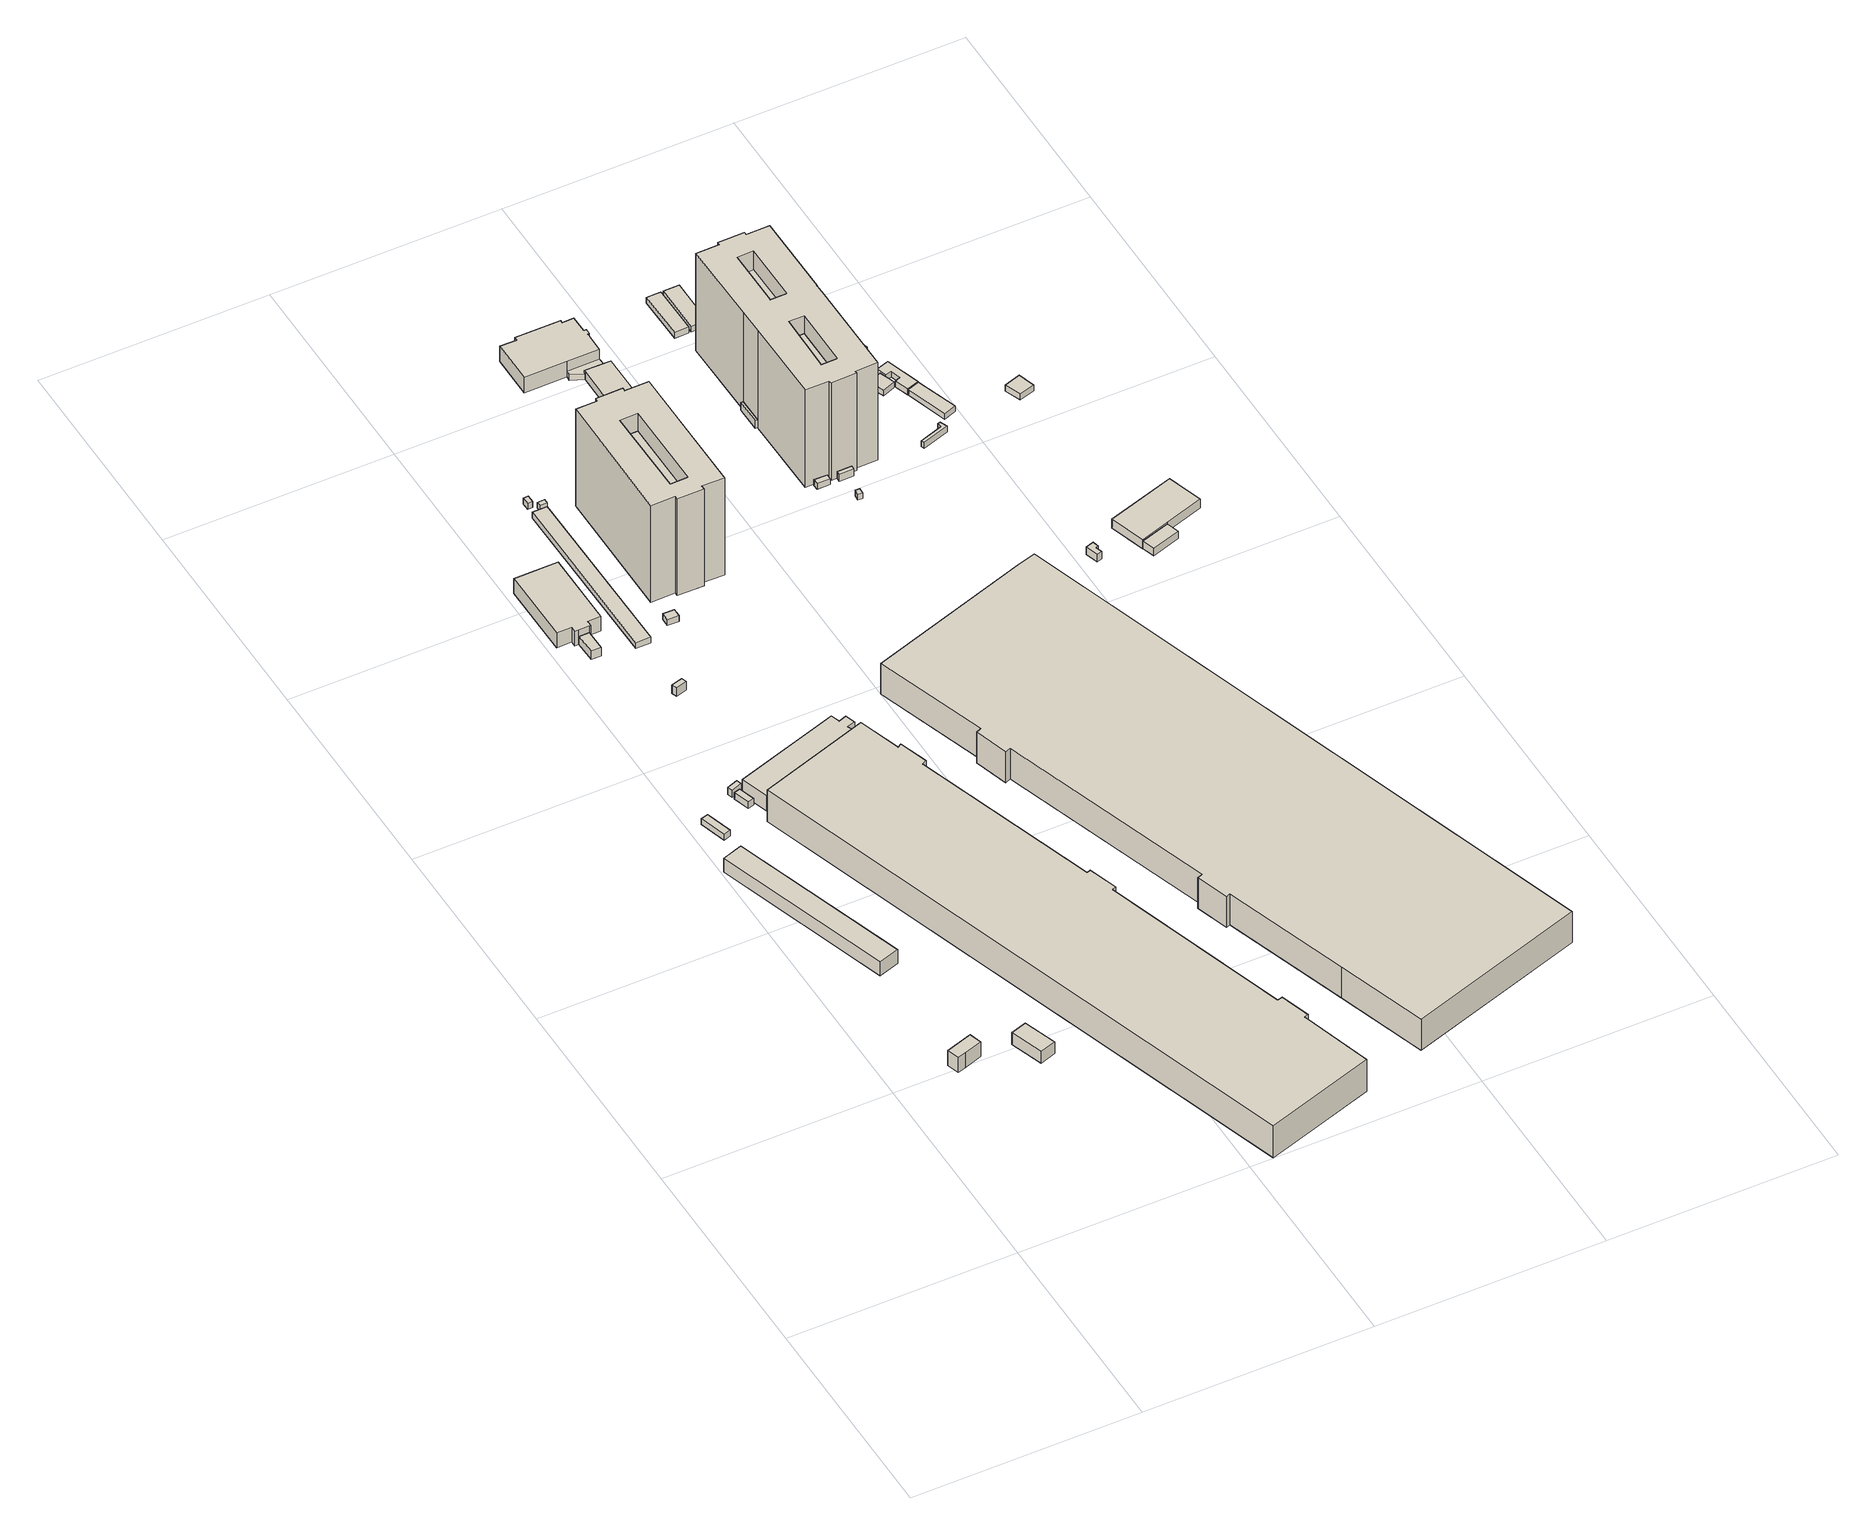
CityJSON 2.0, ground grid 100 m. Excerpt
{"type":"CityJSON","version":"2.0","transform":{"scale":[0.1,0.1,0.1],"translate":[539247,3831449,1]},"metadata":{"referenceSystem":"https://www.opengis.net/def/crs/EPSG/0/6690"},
"CityObjects":{
"building1":{"type":"Building","attributes":{"class":"3003","measuredHeight":7.8,"BuildingDetailAttribute.specifiedBuildingCoverageRate":0.6,"BuildingDetailAttribute.surveyYear":2017,"BuildingTsunamiRiskAttribute.description":"1","BuildingTsunamiRiskAttribute.rank":"2","BuildingTsunamiRiskAttribute.depth":1.45,"BuildingHighTideRiskAttribute.description":"1","BuildingHighTideRiskAttribute.rank":"3","BuildingHighTideRiskAttribute.depth":4.17,"BuildingIDAttribute.prefecture":"27","BuildingIDAttribute.city":"27125"},"geometry":[{"type":"Solid","lod":"1","boundaries":[[[[0,1,2,3,4]],[[3,5,6,4]],[[2,7,5,3]],[[1,8,7,2]],[[0,9,8,1]],[[4,6,9,0]],[[5,7,8,9,6]]]]}]},
"building2":{"type":"Building","attributes":{"計測周辺長":184.1,"1/2500図郭":83,"区名":"住之江区","町丁目名称":"南港中１丁目","街区番号":3,"class":"3003","usage":"431","measuredHeight":7.2,"storeysAboveGround":1,"BuildingDetailAttribute.buildingRoofEdgeArea":783.5,"BuildingDetailAttribute.buildingStructureType":"610","BuildingDetailAttribute.buildingStructureOrgType":"2","BuildingDetailAttribute.detailedUsage":"1720","BuildingDetailAttribute.specifiedBuildingCoverageRate":0.6,"BuildingDetailAttribute.surveyYear":2017,"BuildingTsunamiRiskAttribute.description":"1","BuildingTsunamiRiskAttribute.rank":"2","BuildingTsunamiRiskAttribute.depth":1.08,"BuildingHighTideRiskAttribute.description":"1","BuildingHighTideRiskAttribute.rank":"3","BuildingHighTideRiskAttribute.depth":3.83,"BuildingIDAttribute.prefecture":"27","BuildingIDAttribute.city":"27125"},"geometry":[{"type":"Solid","lod":"1","boundaries":[[[[10,11,12,13]],[[12,14,15,13]],[[11,16,14,12]],[[10,17,16,11]],[[13,15,17,10]],[[14,16,17,15]]]]}]},
"building3":{"type":"Building","attributes":{"計測周辺長":31.39,"1/2500図郭":83,"区名":"住之江区","町丁目名称":"南港中１丁目","街区番号":3,"class":"3001","usage":"431","storeysAboveGround":1,"BuildingDetailAttribute.buildingRoofEdgeArea":41.63,"BuildingDetailAttribute.buildingStructureType":"610","BuildingDetailAttribute.buildingStructureOrgType":"2","BuildingDetailAttribute.detailedUsage":"1720","BuildingDetailAttribute.specifiedBuildingCoverageRate":0.6,"BuildingDetailAttribute.surveyYear":2017,"BuildingTsunamiRiskAttribute.description":"1","BuildingTsunamiRiskAttribute.rank":"2","BuildingTsunamiRiskAttribute.depth":1.05,"BuildingHighTideRiskAttribute.description":"1","BuildingHighTideRiskAttribute.rank":"3","BuildingHighTideRiskAttribute.depth":3.85,"BuildingIDAttribute.prefecture":"27","BuildingIDAttribute.city":"27125"},"geometry":[{"type":"Solid","lod":"1","boundaries":[[[[18,19,20,21]],[[20,22,23,21]],[[19,24,22,20]],[[18,25,24,19]],[[21,23,25,18]],[[22,24,25,23]]]]}]},
"building4":{"type":"Building","attributes":{"計測周辺長":45.27,"1/2500図郭":83,"区名":"住之江区","町丁目名称":"南港中１丁目","街区番号":3,"class":"3001","usage":"431","measuredHeight":6.2,"storeysAboveGround":2,"BuildingDetailAttribute.buildingRoofEdgeArea":112.55,"BuildingDetailAttribute.buildingStructureType":"610","BuildingDetailAttribute.buildingStructureOrgType":"2","BuildingDetailAttribute.detailedUsage":"1720","BuildingDetailAttribute.specifiedBuildingCoverageRate":0.6,"BuildingDetailAttribute.surveyYear":2017,"BuildingTsunamiRiskAttribute.description":"1","BuildingTsunamiRiskAttribute.rank":"2","BuildingTsunamiRiskAttribute.depth":1.4,"BuildingHighTideRiskAttribute.description":"1","BuildingHighTideRiskAttribute.rank":"3","BuildingHighTideRiskAttribute.depth":4.11,"BuildingIDAttribute.prefecture":"27","BuildingIDAttribute.city":"27125"},"geometry":[{"type":"Solid","lod":"1","boundaries":[[[[26,27,28,29]],[[28,30,31,29]],[[27,32,30,28]],[[26,33,32,27]],[[29,31,33,26]],[[30,32,33,31]]]]}]},
"building5":{"type":"Building","attributes":{"計測周辺長":20.68,"1/2500図郭":83,"区名":"住之江区","町丁目名称":"南港中１丁目","街区番号":2,"class":"3003","usage":"431","measuredHeight":3.4,"storeysAboveGround":1,"BuildingDetailAttribute.buildingRoofEdgeArea":21.52,"BuildingDetailAttribute.buildingStructureType":"610","BuildingDetailAttribute.buildingStructureOrgType":"2","BuildingDetailAttribute.detailedUsage":"1720","BuildingDetailAttribute.specifiedBuildingCoverageRate":0.6,"BuildingDetailAttribute.surveyYear":2017,"BuildingTsunamiRiskAttribute.description":"1","BuildingTsunamiRiskAttribute.rank":"1","BuildingTsunamiRiskAttribute.depth":0.26,"BuildingHighTideRiskAttribute.description":"1","BuildingHighTideRiskAttribute.rank":"3","BuildingHighTideRiskAttribute.depth":3.1,"BuildingIDAttribute.prefecture":"27","BuildingIDAttribute.city":"27125"},"geometry":[{"type":"Solid","lod":"1","boundaries":[[[[34,35,36,37]],[[36,38,39,37]],[[35,40,38,36]],[[34,41,40,35]],[[37,39,41,34]],[[38,40,41,39]]]]}]},
"building6":{"type":"Building","attributes":{"計測周辺長":14.9,"1/2500図郭":83,"区名":"住之江区","町丁目名称":"南港中１丁目","街区番号":2,"class":"3001","usage":"431","measuredHeight":3.7,"storeysAboveGround":1,"BuildingDetailAttribute.buildingRoofEdgeArea":12,"BuildingDetailAttribute.buildingStructureType":"610","BuildingDetailAttribute.buildingStructureOrgType":"2","BuildingDetailAttribute.detailedUsage":"1720","BuildingDetailAttribute.specifiedBuildingCoverageRate":0.6,"BuildingDetailAttribute.surveyYear":2017,"BuildingTsunamiRiskAttribute.description":"1","BuildingTsunamiRiskAttribute.rank":"2","BuildingTsunamiRiskAttribute.depth":0.6,"BuildingHighTideRiskAttribute.description":"1","BuildingHighTideRiskAttribute.rank":"3","BuildingHighTideRiskAttribute.depth":3.43,"BuildingIDAttribute.prefecture":"27","BuildingIDAttribute.city":"27125"},"geometry":[{"type":"Solid","lod":"1","boundaries":[[[[42,43,44,45]],[[44,46,47,45]],[[43,48,46,44]],[[42,49,48,43]],[[45,47,49,42]],[[46,48,49,47]]]]}]},
"building7":{"type":"Building","attributes":{"計測周辺長":27.67,"1/2500図郭":83,"区名":"住之江区","町丁目名称":"南港中２丁目","街区番号":7,"class":"3003","usage":"422","measuredHeight":4.3,"storeysAboveGround":1,"BuildingDetailAttribute.buildingRoofEdgeArea":41.37,"BuildingDetailAttribute.buildingStructureType":"610","BuildingDetailAttribute.buildingStructureOrgType":"2","BuildingDetailAttribute.detailedUsage":"1402","BuildingDetailAttribute.specifiedBuildingCoverageRate":0.6,"BuildingDetailAttribute.surveyYear":2017,"BuildingHighTideRiskAttribute.description":"1","BuildingHighTideRiskAttribute.rank":"2","BuildingHighTideRiskAttribute.depth":1.3,"BuildingIDAttribute.prefecture":"27","BuildingIDAttribute.city":"27125"},"geometry":[{"type":"Solid","lod":"1","boundaries":[[[[50,51,52,53]],[[52,54,55,53]],[[51,56,54,52]],[[50,57,56,51]],[[53,55,57,50]],[[54,56,57,55]]]]}]},
"building8":{"type":"Building","attributes":{"計測周辺長":112,"1/2500図郭":83,"区名":"住之江区","町丁目名称":"南港中２丁目","街区番号":7,"class":"3001","usage":"422","measuredHeight":7.8,"storeysAboveGround":2,"BuildingDetailAttribute.buildingRoofEdgeArea":676.81,"BuildingDetailAttribute.buildingStructureType":"603","BuildingDetailAttribute.buildingStructureOrgType":"3","BuildingDetailAttribute.detailedUsage":"1402","BuildingDetailAttribute.specifiedBuildingCoverageRate":0.6,"BuildingDetailAttribute.surveyYear":2017,"BuildingHighTideRiskAttribute.description":"1","BuildingHighTideRiskAttribute.rank":"2","BuildingHighTideRiskAttribute.depth":1.38,"BuildingIDAttribute.prefecture":"27","BuildingIDAttribute.city":"27125"},"geometry":[{"type":"Solid","lod":"1","boundaries":[[[[58,59,60,61,62,63,64,65,50,53]],[[50,66,67,53]],[[65,68,66,50]],[[64,69,68,65]],[[63,70,69,64]],[[62,71,70,63]],[[61,72,71,62]],[[60,73,72,61]],[[59,74,73,60]],[[58,75,74,59]],[[53,67,75,58]],[[66,68,69,70,71,72,73,74,75,67]]]]}]},
"building9":{"type":"Building","attributes":{"計測周辺長":15.36,"1/2500図郭":83,"区名":"住之江区","町丁目名称":"南港中２丁目","class":"3003","usage":"454","measuredHeight":4.6,"storeysAboveGround":1,"BuildingDetailAttribute.buildingRoofEdgeArea":12.91,"BuildingDetailAttribute.buildingStructureType":"610","BuildingDetailAttribute.buildingStructureOrgType":"2","BuildingDetailAttribute.detailedUsage":"1930","BuildingDetailAttribute.specifiedBuildingCoverageRate":0.6,"BuildingDetailAttribute.surveyYear":2017,"BuildingTsunamiRiskAttribute.description":"1","BuildingTsunamiRiskAttribute.rank":"2","BuildingTsunamiRiskAttribute.depth":0.52,"BuildingHighTideRiskAttribute.description":"1","BuildingHighTideRiskAttribute.rank":"2","BuildingHighTideRiskAttribute.depth":2.48,"BuildingIDAttribute.prefecture":"27","BuildingIDAttribute.city":"27125"},"geometry":[{"type":"Solid","lod":"1","boundaries":[[[[76,77,78,79]],[[78,80,81,79]],[[77,82,80,78]],[[76,83,82,77]],[[79,81,83,76]],[[80,82,83,81]]]]}]},
"building10":{"type":"Building","attributes":{"計測周辺長":649.14,"1/2500図郭":83,"区名":"住之江区","町丁目名称":"南港中１丁目","街区番号":2,"class":"3001","usage":"431","measuredHeight":16.5,"storeysAboveGround":1,"BuildingDetailAttribute.buildingRoofEdgeArea":13836.49,"BuildingDetailAttribute.buildingStructureType":"610","BuildingDetailAttribute.buildingStructureOrgType":"2","BuildingDetailAttribute.detailedUsage":"1720","BuildingDetailAttribute.specifiedBuildingCoverageRate":0.6,"BuildingDetailAttribute.surveyYear":2017,"BuildingTsunamiRiskAttribute.description":"1","BuildingTsunamiRiskAttribute.rank":"2","BuildingTsunamiRiskAttribute.depth":0.74,"BuildingHighTideRiskAttribute.description":"1","BuildingHighTideRiskAttribute.rank":"3","BuildingHighTideRiskAttribute.depth":3.55,"BuildingIDAttribute.prefecture":"27","BuildingIDAttribute.city":"27125"},"geometry":[{"type":"Solid","lod":"1","boundaries":[[[[84,85,86,87,88,89,90,91,92,93,94,95,96,97,98,99]],[[98,100,101,99]],[[97,102,100,98]],[[96,103,102,97]],[[95,104,103,96]],[[94,105,104,95]],[[93,106,105,94]],[[92,107,106,93]],[[91,108,107,92]],[[90,109,108,91]],[[89,110,109,90]],[[88,111,110,89]],[[87,112,111,88]],[[86,113,112,87]],[[85,114,113,86]],[[84,115,114,85]],[[99,101,115,84]],[[100,102,103,104,105,106,107,108,109,110,111,112,113,114,115,101]]]]}]},
"building11":{"type":"Building","attributes":{"計測周辺長":130.87,"1/2500図郭":83,"区名":"住之江区","町丁目名称":"南港中１丁目","街区番号":2,"class":"3002","usage":"431","measuredHeight":8.1,"storeysAboveGround":2,"BuildingDetailAttribute.buildingRoofEdgeArea":647.73,"BuildingDetailAttribute.buildingStructureType":"610","BuildingDetailAttribute.buildingStructureOrgType":"2","BuildingDetailAttribute.detailedUsage":"1720","BuildingDetailAttribute.specifiedBuildingCoverageRate":0.6,"BuildingDetailAttribute.surveyYear":2017,"BuildingTsunamiRiskAttribute.description":"1","BuildingTsunamiRiskAttribute.rank":"1","BuildingTsunamiRiskAttribute.depth":0.12,"BuildingHighTideRiskAttribute.description":"1","BuildingHighTideRiskAttribute.rank":"2","BuildingHighTideRiskAttribute.depth":2.91,"BuildingIDAttribute.prefecture":"27","BuildingIDAttribute.city":"27125"},"geometry":[{"type":"Solid","lod":"1","boundaries":[[[[116,117,118,119,120,121,122,123]],[[122,124,125,123]],[[121,126,124,122]],[[120,127,126,121]],[[119,128,127,120]],[[118,129,128,119]],[[117,130,129,118]],[[116,131,130,117]],[[123,125,131,116]],[[124,126,127,128,129,130,131,125]]]]}]},
"building12":{"type":"Building","attributes":{"計測周辺長":177.5,"1/2500図郭":83,"区名":"住之江区","町丁目名称":"南港中２丁目","街区番号":5,"class":"3003","usage":"412","storeysAboveGround":1,"BuildingDetailAttribute.buildingRoofEdgeArea":534.62,"BuildingDetailAttribute.buildingStructureType":"610","BuildingDetailAttribute.buildingStructureOrgType":"2","BuildingDetailAttribute.detailedUsage":"1130","BuildingDetailAttribute.specifiedBuildingCoverageRate":0.6,"BuildingDetailAttribute.surveyYear":2017,"BuildingHighTideRiskAttribute.description":"1","BuildingHighTideRiskAttribute.rank":"2","BuildingHighTideRiskAttribute.depth":0.996,"BuildingIDAttribute.prefecture":"27","BuildingIDAttribute.city":"27125"},"geometry":[{"type":"Solid","lod":"1","boundaries":[[[[132,133,134,135]],[[134,136,137,135]],[[133,138,136,134]],[[132,139,138,133]],[[135,137,139,132]],[[136,138,139,137]]]]}]},
"building13":{"type":"Building","attributes":{"計測周辺長":17.54,"1/2500図郭":83,"区名":"住之江区","町丁目名称":"南港中２丁目","街区番号":5,"class":"3001","usage":"412","storeysAboveGround":1,"BuildingDetailAttribute.buildingRoofEdgeArea":18.91,"BuildingDetailAttribute.buildingStructureType":"610","BuildingDetailAttribute.buildingStructureOrgType":"2","BuildingDetailAttribute.detailedUsage":"1130","BuildingDetailAttribute.specifiedBuildingCoverageRate":0.6,"BuildingDetailAttribute.surveyYear":2017,"BuildingHighTideRiskAttribute.description":"1","BuildingHighTideRiskAttribute.rank":"2","BuildingHighTideRiskAttribute.depth":1.4,"BuildingIDAttribute.prefecture":"27","BuildingIDAttribute.city":"27125"},"geometry":[{"type":"Solid","lod":"1","boundaries":[[[[140,141,142,143]],[[142,144,145,143]],[[141,146,144,142]],[[140,147,146,141]],[[143,145,147,140]],[[144,146,147,145]]]]}]},
"building14":{"type":"Building","attributes":{"class":"3003","BuildingDetailAttribute.specifiedBuildingCoverageRate":0.6,"BuildingDetailAttribute.surveyYear":2017,"BuildingHighTideRiskAttribute.description":"1","BuildingHighTideRiskAttribute.rank":"2","BuildingHighTideRiskAttribute.depth":1.02,"BuildingIDAttribute.prefecture":"27","BuildingIDAttribute.city":"27125"},"geometry":[{"type":"Solid","lod":"1","boundaries":[[[[148,149,150,151]],[[150,152,153,151]],[[149,154,152,150]],[[148,155,154,149]],[[151,153,155,148]],[[152,154,155,153]]]]}]},
"building15":{"type":"Building","attributes":{"class":"3001","BuildingDetailAttribute.specifiedBuildingCoverageRate":0.6,"BuildingDetailAttribute.surveyYear":2017,"BuildingTsunamiRiskAttribute.description":"1","BuildingTsunamiRiskAttribute.rank":"1","BuildingTsunamiRiskAttribute.depth":0.49,"BuildingHighTideRiskAttribute.description":"1","BuildingHighTideRiskAttribute.rank":"3","BuildingHighTideRiskAttribute.depth":3.23,"BuildingIDAttribute.prefecture":"27","BuildingIDAttribute.city":"27125"},"geometry":[{"type":"Solid","lod":"1","boundaries":[[[[156,157,158,159]],[[158,160,161,159]],[[157,162,160,158]],[[156,163,162,157]],[[159,161,163,156]],[[160,162,163,161]]]]}]},
"building16":{"type":"Building","attributes":{"class":"3003","BuildingDetailAttribute.specifiedBuildingCoverageRate":0.6,"BuildingDetailAttribute.surveyYear":2017,"BuildingHighTideRiskAttribute.description":"1","BuildingHighTideRiskAttribute.rank":"2","BuildingHighTideRiskAttribute.depth":0.91,"BuildingIDAttribute.prefecture":"27","BuildingIDAttribute.city":"27125"},"geometry":[{"type":"Solid","lod":"1","boundaries":[[[[164,165,166,167]],[[166,168,169,167]],[[165,170,168,166]],[[164,171,170,165]],[[167,169,171,164]],[[168,170,171,169]]]]}]},
"building17":{"type":"Building","attributes":{"class":"3002","measuredHeight":41,"BuildingDetailAttribute.specifiedBuildingCoverageRate":0.6,"BuildingDetailAttribute.surveyYear":2017,"BuildingHighTideRiskAttribute.description":"1","BuildingHighTideRiskAttribute.rank":"2","BuildingHighTideRiskAttribute.depth":0.668,"BuildingIDAttribute.prefecture":"27","BuildingIDAttribute.city":"27125"},"geometry":[{"type":"Solid","lod":"1","boundaries":[[[[172,173,174,175]],[[174,176,177,175]],[[173,178,176,174]],[[172,179,178,173]],[[175,177,179,172]],[[176,178,179,177]]]]}]},
"building18":{"type":"Building","attributes":{"計測周辺長":286.76,"1/2500図郭":83,"区名":"住之江区","町丁目名称":"南港中２丁目","街区番号":5,"class":"3002","usage":"412","measuredHeight":50.6,"storeysAboveGround":14,"BuildingDetailAttribute.buildingRoofEdgeArea":1656.03,"BuildingDetailAttribute.buildingStructureType":"603","BuildingDetailAttribute.buildingStructureOrgType":"3","BuildingDetailAttribute.detailedUsage":"1130","BuildingDetailAttribute.specifiedBuildingCoverageRate":0.6,"BuildingDetailAttribute.surveyYear":2017,"BuildingHighTideRiskAttribute.description":"1","BuildingHighTideRiskAttribute.rank":"2","BuildingHighTideRiskAttribute.depth":0.708,"BuildingIDAttribute.prefecture":"27","BuildingIDAttribute.city":"27125"},"geometry":[{"type":"Solid","lod":"1","boundaries":[[[[180,181,182,183,184,185,186,187,188,189,190,191],[192,193,194,195]],[[190,196,197,191]],[[189,198,196,190]],[[188,199,198,189]],[[187,200,199,188]],[[186,201,200,187]],[[185,202,201,186]],[[184,203,202,185]],[[183,204,203,184]],[[182,205,204,183]],[[181,206,205,182]],[[180,207,206,181]],[[191,197,207,180]],[[194,208,209,195]],[[193,210,208,194]],[[192,211,210,193]],[[195,209,211,192]],[[196,198,199,200,201,202,203,204,205,206,207,197],[208,210,211,209]]]]}]},
"building19":{"type":"Building","attributes":{"計測周辺長":109.01,"1/2500図郭":83,"区名":"住之江区","町丁目名称":"南港中２丁目","街区番号":5,"class":"3001","usage":"422","measuredHeight":7.9,"storeysAboveGround":2,"BuildingDetailAttribute.buildingRoofEdgeArea":667.41,"BuildingDetailAttribute.buildingStructureType":"603","BuildingDetailAttribute.buildingStructureOrgType":"3","BuildingDetailAttribute.detailedUsage":"1402","BuildingDetailAttribute.specifiedBuildingCoverageRate":0.6,"BuildingDetailAttribute.surveyYear":2017,"BuildingHighTideRiskAttribute.description":"1","BuildingHighTideRiskAttribute.rank":"2","BuildingHighTideRiskAttribute.depth":1.44,"BuildingIDAttribute.prefecture":"27","BuildingIDAttribute.city":"27125"},"geometry":[{"type":"Solid","lod":"1","boundaries":[[[[212,213,214,215,216,217,218,219,220,221,222,223,224]],[[223,225,226,224]],[[222,227,225,223]],[[221,228,227,222]],[[220,229,228,221]],[[219,230,229,220]],[[218,231,230,219]],[[217,232,231,218]],[[216,233,232,217]],[[215,234,233,216]],[[214,235,234,215]],[[213,236,235,214]],[[212,237,236,213]],[[224,226,237,212]],[[225,227,228,229,230,231,232,233,234,235,236,237,226]]]]}]},
"building20":{"type":"Building","attributes":{"計測周辺長":73.76,"1/2500図郭":83,"区名":"住之江区","町丁目名称":"南港中２丁目","街区番号":5,"class":"3001","usage":"422","measuredHeight":4.1,"storeysAboveGround":1,"BuildingDetailAttribute.buildingRoofEdgeArea":293.62,"BuildingDetailAttribute.buildingStructureType":"603","BuildingDetailAttribute.buildingStructureOrgType":"3","BuildingDetailAttribute.detailedUsage":"1402","BuildingDetailAttribute.specifiedBuildingCoverageRate":0.6,"BuildingDetailAttribute.surveyYear":2017,"BuildingHighTideRiskAttribute.description":"1","BuildingHighTideRiskAttribute.rank":"2","BuildingHighTideRiskAttribute.depth":1.46,"BuildingIDAttribute.prefecture":"27","BuildingIDAttribute.city":"27125"},"geometry":[{"type":"Solid","lod":"1","boundaries":[[[[238,239,240,241,242,243,244]],[[243,245,246,244]],[[242,247,245,243]],[[241,248,247,242]],[[240,249,248,241]],[[239,250,249,240]],[[238,251,250,239]],[[244,246,251,238]],[[245,247,248,249,250,251,246]]]]}]},
"building21":{"type":"Building","attributes":{"計測周辺長":35.97,"1/2500図郭":83,"区名":"住之江区","町丁目名称":"南港中２丁目","街区番号":5,"class":"3001","usage":"422","storeysAboveGround":1,"BuildingDetailAttribute.buildingRoofEdgeArea":54.8,"BuildingDetailAttribute.buildingStructureType":"610","BuildingDetailAttribute.buildingStructureOrgType":"2","BuildingDetailAttribute.detailedUsage":"1402","BuildingDetailAttribute.specifiedBuildingCoverageRate":0.6,"BuildingDetailAttribute.surveyYear":2017,"BuildingHighTideRiskAttribute.description":"1","BuildingHighTideRiskAttribute.rank":"2","BuildingHighTideRiskAttribute.depth":1.59,"BuildingIDAttribute.prefecture":"27","BuildingIDAttribute.city":"27125"},"geometry":[{"type":"Solid","lod":"1","boundaries":[[[[252,253,254,255,256,257]],[[256,258,259,257]],[[255,260,258,256]],[[254,261,260,255]],[[253,262,261,254]],[[252,263,262,253]],[[257,259,263,252]],[[258,260,261,262,263,259]]]]}]},
"building22":{"type":"Building","attributes":{"計測周辺長":744.7,"1/2500図郭":83,"区名":"住之江区","町丁目名称":"南港中１丁目","街区番号":2,"class":"3001","usage":"431","measuredHeight":16.1,"storeysAboveGround":1,"BuildingDetailAttribute.buildingRoofEdgeArea":23752.17,"BuildingDetailAttribute.buildingStructureType":"610","BuildingDetailAttribute.buildingStructureOrgType":"2","BuildingDetailAttribute.detailedUsage":"1720","BuildingDetailAttribute.specifiedBuildingCoverageRate":0.6,"BuildingDetailAttribute.surveyYear":2017,"BuildingTsunamiRiskAttribute.description":"1","BuildingTsunamiRiskAttribute.rank":"1","BuildingTsunamiRiskAttribute.depth":0.31,"BuildingHighTideRiskAttribute.description":"1","BuildingHighTideRiskAttribute.rank":"3","BuildingHighTideRiskAttribute.depth":3.16,"BuildingIDAttribute.prefecture":"27","BuildingIDAttribute.city":"27125"},"geometry":[{"type":"Solid","lod":"1","boundaries":[[[[264,265,266,267,268,269,270,271,272,273,274,275,276,277]],[[276,278,279,277]],[[275,280,278,276]],[[274,281,280,275]],[[273,282,281,274]],[[272,283,282,273]],[[271,284,283,272]],[[270,285,284,271]],[[269,286,285,270]],[[268,287,286,269]],[[267,288,287,268]],[[266,289,288,267]],[[265,290,289,266]],[[264,291,290,265]],[[277,279,291,264]],[[278,280,281,282,283,284,285,286,287,288,289,290,291,279]]]]}]},
"building23":{"type":"Building","attributes":{"class":"3001","BuildingDetailAttribute.specifiedBuildingCoverageRate":0.6,"BuildingDetailAttribute.surveyYear":2017,"BuildingHighTideRiskAttribute.description":"1","BuildingHighTideRiskAttribute.rank":"2","BuildingHighTideRiskAttribute.depth":0.902,"BuildingIDAttribute.prefecture":"27","BuildingIDAttribute.city":"27125"},"geometry":[{"type":"Solid","lod":"1","boundaries":[[[[292,293,294,295]],[[294,296,297,295]],[[293,298,296,294]],[[292,299,298,293]],[[295,297,299,292]],[[296,298,299,297]]]]}]},
"building24":{"type":"Building","attributes":{"class":"3003","BuildingDetailAttribute.specifiedBuildingCoverageRate":0.6,"BuildingDetailAttribute.surveyYear":2017,"BuildingHighTideRiskAttribute.description":"1","BuildingHighTideRiskAttribute.rank":"2","BuildingHighTideRiskAttribute.depth":1.65,"BuildingIDAttribute.prefecture":"27","BuildingIDAttribute.city":"27125"},"geometry":[{"type":"Solid","lod":"1","boundaries":[[[[300,301,302,303]],[[302,304,305,303]],[[301,306,304,302]],[[300,307,306,301]],[[303,305,307,300]],[[304,306,307,305]]]]}]},
"building25":{"type":"Building","attributes":{"計測周辺長":25,"1/2500図郭":83,"区名":"住之江区","町丁目名称":"南港中２丁目","街区番号":5,"class":"3003","usage":"412","measuredHeight":4.1,"storeysAboveGround":1,"BuildingDetailAttribute.buildingRoofEdgeArea":11.5,"BuildingDetailAttribute.buildingStructureType":"610","BuildingDetailAttribute.buildingStructureOrgType":"2","BuildingDetailAttribute.detailedUsage":"1130","BuildingDetailAttribute.specifiedBuildingCoverageRate":0.6,"BuildingDetailAttribute.surveyYear":2017,"BuildingHighTideRiskAttribute.description":"1","BuildingHighTideRiskAttribute.rank":"2","BuildingHighTideRiskAttribute.depth":0.836,"BuildingIDAttribute.prefecture":"27","BuildingIDAttribute.city":"27125"},"geometry":[{"type":"Solid","lod":"1","boundaries":[[[[308,309,310,311]],[[310,312,313,311]],[[309,314,312,310]],[[308,315,314,309]],[[311,313,315,308]],[[312,314,315,313]]]]}]},
"building26":{"type":"Building","attributes":{"class":"3001","measuredHeight":3.7,"BuildingDetailAttribute.specifiedBuildingCoverageRate":0.6,"BuildingDetailAttribute.surveyYear":2017,"BuildingHighTideRiskAttribute.description":"1","BuildingHighTideRiskAttribute.rank":"2","BuildingHighTideRiskAttribute.depth":0.916,"BuildingIDAttribute.prefecture":"27","BuildingIDAttribute.city":"27125"},"geometry":[{"type":"Solid","lod":"1","boundaries":[[[[316,317,318,319]],[[318,320,321,319]],[[317,322,320,318]],[[316,323,322,317]],[[319,321,323,316]],[[320,322,323,321]]]]}]},
"building27":{"type":"Building","attributes":{"class":"3002","measuredHeight":41.2,"BuildingDetailAttribute.specifiedBuildingCoverageRate":0.6,"BuildingDetailAttribute.surveyYear":2017,"BuildingHighTideRiskAttribute.description":"1","BuildingHighTideRiskAttribute.rank":"2","BuildingHighTideRiskAttribute.depth":0.576,"BuildingIDAttribute.prefecture":"27","BuildingIDAttribute.city":"27125"},"geometry":[{"type":"Solid","lod":"1","boundaries":[[[[324,325,326,327]],[[326,328,329,327]],[[325,330,328,326]],[[324,331,330,325]],[[327,329,331,324]],[[328,330,331,329]]]]}]},
"building28":{"type":"Building","attributes":{"計測周辺長":375.28,"1/2500図郭":83,"区名":"住之江区","町丁目名称":"南港中２丁目","街区番号":5,"class":"3002","usage":"412","measuredHeight":50.9,"storeysAboveGround":14,"BuildingDetailAttribute.buildingRoofEdgeArea":2394.3,"BuildingDetailAttribute.buildingStructureType":"603","BuildingDetailAttribute.buildingStructureOrgType":"3","BuildingDetailAttribute.detailedUsage":"1130","BuildingDetailAttribute.specifiedBuildingCoverageRate":0.6,"BuildingDetailAttribute.surveyYear":2017,"BuildingHighTideRiskAttribute.description":"1","BuildingHighTideRiskAttribute.rank":"1","BuildingHighTideRiskAttribute.depth":0.447,"BuildingIDAttribute.prefecture":"27","BuildingIDAttribute.city":"27125"},"geometry":[{"type":"Solid","lod":"1","boundaries":[[[[332,333,334,335,336,337,338,339,340,341,342,343,344,345,346,347,348],[349,350,351,352],[353,354,355,356]],[[347,357,358,348]],[[346,359,357,347]],[[345,360,359,346]],[[344,361,360,345]],[[343,362,361,344]],[[342,363,362,343]],[[341,364,363,342]],[[340,365,364,341]],[[339,366,365,340]],[[338,367,366,339]],[[337,368,367,338]],[[336,369,368,337]],[[335,370,369,336]],[[334,371,370,335]],[[333,372,371,334]],[[332,373,372,333]],[[348,358,373,332]],[[351,374,375,352]],[[350,376,374,351]],[[349,377,376,350]],[[352,375,377,349]],[[355,378,379,356]],[[354,380,378,355]],[[353,381,380,354]],[[356,379,381,353]],[[357,359,360,361,362,363,364,365,366,367,368,369,370,371,372,373,358],[374,376,377,375],[378,380,381,379]]]]}]},
"building29":{"type":"Building","attributes":{"計測周辺長":57,"1/2500図郭":83,"区名":"住之江区","町丁目名称":"南港中２丁目","街区番号":5,"class":"3003","usage":"412","storeysAboveGround":1,"BuildingDetailAttribute.buildingRoofEdgeArea":139.06,"BuildingDetailAttribute.buildingStructureType":"610","BuildingDetailAttribute.buildingStructureOrgType":"2","BuildingDetailAttribute.detailedUsage":"1130","BuildingDetailAttribute.specifiedBuildingCoverageRate":0.6,"BuildingDetailAttribute.surveyYear":2017,"BuildingHighTideRiskAttribute.description":"1","BuildingHighTideRiskAttribute.rank":"2","BuildingHighTideRiskAttribute.depth":1.56,"BuildingIDAttribute.prefecture":"27","BuildingIDAttribute.city":"27125"},"geometry":[{"type":"Solid","lod":"1","boundaries":[[[[382,383,384,385]],[[384,386,387,385]],[[383,388,386,384]],[[382,389,388,383]],[[385,387,389,382]],[[386,388,389,387]]]]}]},
"building30":{"type":"Building","attributes":{"class":"3001","BuildingDetailAttribute.specifiedBuildingCoverageRate":0.6,"BuildingDetailAttribute.surveyYear":2017,"BuildingHighTideRiskAttribute.description":"1","BuildingHighTideRiskAttribute.rank":"2","BuildingHighTideRiskAttribute.depth":1.27,"BuildingIDAttribute.prefecture":"27","BuildingIDAttribute.city":"27125"},"geometry":[{"type":"Solid","lod":"1","boundaries":[[[[390,391,392,393]],[[392,394,395,393]],[[391,396,394,392]],[[390,397,396,391]],[[393,395,397,390]],[[394,396,397,395]]]]}]},
"building31":{"type":"Building","attributes":{"class":"3002","measuredHeight":40.9,"BuildingDetailAttribute.specifiedBuildingCoverageRate":0.6,"BuildingDetailAttribute.surveyYear":2017,"BuildingHighTideRiskAttribute.description":"1","BuildingHighTideRiskAttribute.rank":"2","BuildingHighTideRiskAttribute.depth":0.641,"BuildingIDAttribute.prefecture":"27","BuildingIDAttribute.city":"27125"},"geometry":[{"type":"Solid","lod":"1","boundaries":[[[[398,399,400,401]],[[400,402,403,401]],[[399,404,402,400]],[[398,405,404,399]],[[401,403,405,398]],[[402,404,405,403]]]]}]},
"building32":{"type":"Building","attributes":{"計測周辺長":58.25,"1/2500図郭":83,"区名":"住之江区","町丁目名称":"南港中２丁目","街区番号":5,"class":"3003","usage":"412","storeysAboveGround":1,"BuildingDetailAttribute.buildingRoofEdgeArea":152.97,"BuildingDetailAttribute.buildingStructureType":"610","BuildingDetailAttribute.buildingStructureOrgType":"2","BuildingDetailAttribute.detailedUsage":"1130","BuildingDetailAttribute.specifiedBuildingCoverageRate":0.6,"BuildingDetailAttribute.surveyYear":2017,"BuildingHighTideRiskAttribute.description":"1","BuildingHighTideRiskAttribute.rank":"2","BuildingHighTideRiskAttribute.depth":1.55,"BuildingIDAttribute.prefecture":"27","BuildingIDAttribute.city":"27125"},"geometry":[{"type":"Solid","lod":"1","boundaries":[[[[406,407,408,409]],[[408,410,411,409]],[[407,412,410,408]],[[406,413,412,407]],[[409,411,413,406]],[[410,412,413,411]]]]}]},
"building33":{"type":"Building","attributes":{"計測周辺長":13.47,"1/2500図郭":83,"区名":"住之江区","町丁目名称":"南港中２丁目","街区番号":5,"class":"3003","usage":"412","measuredHeight":3.4,"storeysAboveGround":1,"BuildingDetailAttribute.buildingRoofEdgeArea":7.79,"BuildingDetailAttribute.buildingStructureType":"610","BuildingDetailAttribute.buildingStructureOrgType":"2","BuildingDetailAttribute.detailedUsage":"1130","BuildingDetailAttribute.specifiedBuildingCoverageRate":0.6,"BuildingDetailAttribute.surveyYear":2017,"BuildingHighTideRiskAttribute.description":"1","BuildingHighTideRiskAttribute.rank":"2","BuildingHighTideRiskAttribute.depth":0.776,"BuildingIDAttribute.prefecture":"27","BuildingIDAttribute.city":"27125"},"geometry":[{"type":"Solid","lod":"1","boundaries":[[[[414,415,416,417]],[[416,418,419,417]],[[415,420,418,416]],[[414,421,420,415]],[[417,419,421,414]],[[418,420,421,419]]]]}]},
"building34":{"type":"Building","attributes":{"class":"3001","measuredHeight":3.9,"BuildingDetailAttribute.specifiedBuildingCoverageRate":0.6,"BuildingDetailAttribute.surveyYear":2017,"BuildingTsunamiRiskAttribute.description":"1","BuildingTsunamiRiskAttribute.rank":"2","BuildingTsunamiRiskAttribute.depth":1.08,"BuildingHighTideRiskAttribute.description":"1","BuildingHighTideRiskAttribute.rank":"3","BuildingHighTideRiskAttribute.depth":3.81,"BuildingIDAttribute.prefecture":"27","BuildingIDAttribute.city":"27125"},"geometry":[{"type":"Solid","lod":"1","boundaries":[[[[422,423,424,425,426,427]],[[426,428,429,427]],[[425,430,428,426]],[[424,431,430,425]],[[423,432,431,424]],[[422,433,432,423]],[[427,429,433,422]],[[428,430,431,432,433,429]]]]}]},
"building35":{"type":"Building","attributes":{"class":"3003","BuildingDetailAttribute.specifiedBuildingCoverageRate":0.6,"BuildingDetailAttribute.surveyYear":2017,"BuildingHighTideRiskAttribute.description":"1","BuildingHighTideRiskAttribute.rank":"2","BuildingHighTideRiskAttribute.depth":1.8,"BuildingIDAttribute.prefecture":"27","BuildingIDAttribute.city":"27125"},"geometry":[{"type":"Solid","lod":"1","boundaries":[[[[434,435,436,437,438,439]],[[438,440,441,439]],[[437,442,440,438]],[[436,443,442,437]],[[435,444,443,436]],[[434,445,444,435]],[[439,441,445,434]],[[440,442,443,444,445,441]]]]}]},
"building36":{"type":"Building","attributes":{"計測周辺長":27.38,"1/2500図郭":83,"区名":"住之江区","町丁目名称":"南港中２丁目","街区番号":5,"class":"3003","usage":"412","storeysAboveGround":1,"BuildingDetailAttribute.buildingRoofEdgeArea":46.38,"BuildingDetailAttribute.buildingStructureType":"610","BuildingDetailAttribute.buildingStructureOrgType":"2","BuildingDetailAttribute.detailedUsage":"1130","BuildingDetailAttribute.specifiedBuildingCoverageRate":0.6,"BuildingDetailAttribute.surveyYear":2017,"BuildingHighTideRiskAttribute.description":"1","BuildingHighTideRiskAttribute.rank":"2","BuildingHighTideRiskAttribute.depth":1.49,"BuildingIDAttribute.prefecture":"27","BuildingIDAttribute.city":"27125"},"geometry":[{"type":"Solid","lod":"1","boundaries":[[[[446,447,448,449]],[[448,450,451,449]],[[447,452,450,448]],[[446,453,452,447]],[[449,451,453,446]],[[450,452,453,451]]]]}]},
"building37":{"type":"Building","attributes":{"計測周辺長":27.05,"1/2500図郭":83,"区名":"住之江区","町丁目名称":"南港中２丁目","街区番号":5,"class":"3003","usage":"412","storeysAboveGround":1,"BuildingDetailAttribute.buildingRoofEdgeArea":45.31,"BuildingDetailAttribute.buildingStructureType":"610","BuildingDetailAttribute.buildingStructureOrgType":"2","BuildingDetailAttribute.detailedUsage":"1130","BuildingDetailAttribute.specifiedBuildingCoverageRate":0.6,"BuildingDetailAttribute.surveyYear":2017,"BuildingHighTideRiskAttribute.description":"1","BuildingHighTideRiskAttribute.rank":"2","BuildingHighTideRiskAttribute.depth":1.6,"BuildingIDAttribute.prefecture":"27","BuildingIDAttribute.city":"27125"},"geometry":[{"type":"Solid","lod":"1","boundaries":[[[[454,455,456,457,458,459]],[[458,460,461,459]],[[457,462,460,458]],[[456,463,462,457]],[[455,464,463,456]],[[454,465,464,455]],[[459,461,465,454]],[[460,462,463,464,465,461]]]]}]},
"building38":{"type":"Building","attributes":{"計測周辺長":72.11,"1/2500図郭":83,"区名":"住之江区","町丁目名称":"南港中２丁目","街区番号":5,"class":"3003","usage":"412","storeysAboveGround":1,"BuildingDetailAttribute.buildingRoofEdgeArea":189.03,"BuildingDetailAttribute.buildingStructureType":"610","BuildingDetailAttribute.buildingStructureOrgType":"2","BuildingDetailAttribute.detailedUsage":"1130","BuildingDetailAttribute.specifiedBuildingCoverageRate":0.6,"BuildingDetailAttribute.surveyYear":2017,"BuildingHighTideRiskAttribute.description":"1","BuildingHighTideRiskAttribute.rank":"2","BuildingHighTideRiskAttribute.depth":1.71,"BuildingIDAttribute.prefecture":"27","BuildingIDAttribute.city":"27125"},"geometry":[{"type":"Solid","lod":"1","boundaries":[[[[466,467,468,469,470,471]],[[470,472,473,471]],[[469,474,472,470]],[[468,475,474,469]],[[467,476,475,468]],[[466,477,476,467]],[[471,473,477,466]],[[472,474,475,476,477,473]]]]}]},
"building39":{"type":"Building","attributes":{"計測周辺長":84.29,"1/2500図郭":83,"区名":"住之江区","町丁目名称":"南港中２丁目","街区番号":5,"class":"3003","usage":"412","storeysAboveGround":1,"BuildingDetailAttribute.buildingRoofEdgeArea":224.31,"BuildingDetailAttribute.buildingStructureType":"610","BuildingDetailAttribute.buildingStructureOrgType":"2","BuildingDetailAttribute.detailedUsage":"1130","BuildingDetailAttribute.specifiedBuildingCoverageRate":0.6,"BuildingDetailAttribute.surveyYear":2017,"BuildingHighTideRiskAttribute.description":"1","BuildingHighTideRiskAttribute.rank":"2","BuildingHighTideRiskAttribute.depth":2.02,"BuildingIDAttribute.prefecture":"27","BuildingIDAttribute.city":"27125"},"geometry":[{"type":"Solid","lod":"1","boundaries":[[[[478,479,480,481,482,483,484,485]],[[484,486,487,485]],[[483,488,486,484]],[[482,489,488,483]],[[481,490,489,482]],[[480,491,490,481]],[[479,492,491,480]],[[478,493,492,479]],[[485,487,493,478]],[[486,488,489,490,491,492,493,487]]]]}]},
"building40":{"type":"Building","attributes":{"計測周辺長":84.29,"1/2500図郭":83,"区名":"住之江区","町丁目名称":"南港中２丁目","街区番号":5,"class":"3003","usage":"412","storeysAboveGround":1,"BuildingDetailAttribute.buildingRoofEdgeArea":224.31,"BuildingDetailAttribute.buildingStructureType":"610","BuildingDetailAttribute.buildingStructureOrgType":"2","BuildingDetailAttribute.detailedUsage":"1130","BuildingDetailAttribute.specifiedBuildingCoverageRate":0.6,"BuildingDetailAttribute.surveyYear":2017,"BuildingHighTideRiskAttribute.description":"1","BuildingHighTideRiskAttribute.rank":"2","BuildingHighTideRiskAttribute.depth":1.36,"BuildingIDAttribute.prefecture":"27","BuildingIDAttribute.city":"27125"},"geometry":[{"type":"Solid","lod":"1","boundaries":[[[[494,495,496,497]],[[496,498,499,497]],[[495,500,498,496]],[[494,501,500,495]],[[497,499,501,494]],[[498,500,501,499]]]]}]},
"building41":{"type":"Building","attributes":{"class":"3003","measuredHeight":3.8,"BuildingDetailAttribute.specifiedBuildingCoverageRate":0.6,"BuildingDetailAttribute.surveyYear":2017,"BuildingTsunamiRiskAttribute.description":"1","BuildingTsunamiRiskAttribute.rank":"2","BuildingTsunamiRiskAttribute.depth":1.03,"BuildingHighTideRiskAttribute.description":"1","BuildingHighTideRiskAttribute.rank":"3","BuildingHighTideRiskAttribute.depth":3.75,"BuildingIDAttribute.prefecture":"27","BuildingIDAttribute.city":"27125"},"geometry":[{"type":"Solid","lod":"1","boundaries":[[[[502,503,504,505]],[[504,506,507,505]],[[503,508,506,504]],[[502,509,508,503]],[[505,507,509,502]],[[506,508,509,507]]]]}]},
"building42":{"type":"Building","attributes":{"計測周辺長":95.23,"1/2500図郭":83,"区名":"住之江区","町丁目名称":"南港中１丁目","街区番号":1,"class":"3001","usage":"431","measuredHeight":4.7,"storeysAboveGround":2,"BuildingDetailAttribute.buildingRoofEdgeArea":512.15,"BuildingDetailAttribute.buildingStructureType":"610","BuildingDetailAttribute.buildingStructureOrgType":"2","BuildingDetailAttribute.detailedUsage":"1710","BuildingDetailAttribute.specifiedBuildingCoverageRate":0.6,"BuildingDetailAttribute.surveyYear":2017,"BuildingTsunamiRiskAttribute.description":"1","BuildingTsunamiRiskAttribute.rank":"2","BuildingTsunamiRiskAttribute.depth":1.08,"BuildingHighTideRiskAttribute.description":"1","BuildingHighTideRiskAttribute.rank":"3","BuildingHighTideRiskAttribute.depth":3.73,"BuildingIDAttribute.prefecture":"27","BuildingIDAttribute.city":"27125"},"geometry":[{"type":"Solid","lod":"1","boundaries":[[[[510,511,512,513,514,515]],[[514,516,517,515]],[[513,518,516,514]],[[512,519,518,513]],[[511,520,519,512]],[[510,521,520,511]],[[515,517,521,510]],[[516,518,519,520,521,517]]]]}]},
"building43":{"type":"Building","attributes":{"計測周辺長":29.92,"1/2500図郭":83,"区名":"住之江区","町丁目名称":"南港中２丁目","街区番号":4,"class":"3001","usage":"431","measuredHeight":3.2,"storeysAboveGround":1,"BuildingDetailAttribute.buildingRoofEdgeArea":55.75,"BuildingDetailAttribute.buildingStructureType":"610","BuildingDetailAttribute.buildingStructureOrgType":"2","BuildingDetailAttribute.detailedUsage":"1730","BuildingDetailAttribute.specifiedBuildingCoverageRate":0.8,"BuildingDetailAttribute.surveyYear":2017,"BuildingHighTideRiskAttribute.description":"1","BuildingHighTideRiskAttribute.rank":"2","BuildingHighTideRiskAttribute.depth":2.7,"BuildingIDAttribute.prefecture":"27","BuildingIDAttribute.city":"27125"},"geometry":[{"type":"Solid","lod":"1","boundaries":[[[[522,523,524,525]],[[524,526,527,525]],[[523,528,526,524]],[[522,529,528,523]],[[525,527,529,522]],[[526,528,529,527]]]]}]}
},
"vertices":[
[305,989,10],[269,978,10],[252,1031,10],[369,1069,10],[386,1015,10],[369,1069,88],[386,1015,88],[252,1031,88],[269,978,88],[305,989,88],
[7,2372,13],[97,2401,13],[350,1615,13],[259,1586,13],[350,1615,85],[259,1586,85],[97,2401,85],[7,2372,85],
[57,2643,13],[89,2653,13],[124,2535,13],[92,2525,13],[124,2535,43],[92,2525,43],[89,2653,43],[57,2643,43],
[522,1017,11],[592,1040,11],[641,896,11],[571,872,11],[641,896,73],[571,872,73],[592,1040,73],[522,1017,73],
[231,2701,19],[258,2710,19],[280,2638,19],[252,2630,19],[280,2638,53],[252,2630,53],[258,2710,53],[231,2701,53],
[221,2737,17],[269,2754,17],[276,2732,17],[228,2715,17],[276,2732,55],[228,2715,55],[269,2754,55],[221,2737,55],
[149,3713,39],[150,3618,39],[107,3619,39],[104,3713,39],[107,3619,82],[104,3713,82],[150,3618,82],[149,3713,82],
[86,3713,39],[86,3738,39],[21,3737,39],[20,4079,39],[212,4081,39],[213,3739,39],[156,3738,39],[156,3713,39],[149,3713,116],[104,3713,116],[156,3713,116],[156,3738,116],[213,3739,116],[212,4081,116],[20,4079,116],[21,3737,116],[86,3738,116],[86,3713,116],
[295,3322,25],[345,3335,25],[352,3313,25],[303,3297,25],[352,3313,70],[303,3297,70],[345,3335,70],[295,3322,70],
[288,2545,6],[778,2705,6],[838,2518,6],[855,2528,6],[896,2401,6],[876,2391,6],[1142,1569,6],[1159,1574,6],[1201,1447,6],[1183,1439,6],[1446,607,6],[1469,612,6],[1510,480,6],[1493,475,6],[1589,157,6],[1103,1,6],[1589,157,172],[1103,1,172],[1493,475,172],[1510,480,172],[1469,612,172],[1446,607,172],[1183,1439,172],[1201,1447,172],[1159,1574,172],[1142,1569,172],[876,2391,172],[896,2401,172],[855,2528,172],[838,2518,172],[778,2705,172],[288,2545,172],
[267,2707,20],[732,2857,20],[745,2817,20],[780,2829,20],[794,2785,20],[759,2774,20],[772,2735,20],[307,2584,20],[772,2735,100],[307,2584,100],[759,2774,100],[794,2785,100],[780,2829,100],[745,2817,100],[732,2857,100],[267,2707,100],
[285,3592,38],[279,4414,38],[344,4415,38],[350,3593,38],[344,4415,68],[350,3593,68],[279,4414,68],[285,3592,68],
[450,3646,39],[450,3685,39],[500,3684,39],[500,3646,39],[500,3684,69],[500,3646,69],[450,3685,69],[450,3646,69],
[284,4459,43],[283,4494,43],[306,4495,43],[306,4460,43],[306,4495,73],[306,4460,73],[283,4494,73],[284,4459,73],
[1141,1637,22],[1162,1644,22],[1177,1601,22],[1155,1594,22],[1177,1601,52],[1155,1594,52],[1162,1644,52],[1141,1637,52],
[321,4425,44],[319,4447,44],[351,4448,44],[351,4425,44],[351,4448,74],[351,4425,74],[319,4447,74],[321,4425,74],
[575,3857,46],[573,4257,46],[651,4258,46],[652,3858,46],[651,4258,456],[652,3858,456],[573,4257,456],[575,3857,456],
[560,3772,42],[560,3787,42],[453,3786,42],[454,4391,42],[549,4392,42],[549,4407,42],[667,4408,42],[667,4393,42],[772,4394,42],[773,3787,42],[675,3789,42],[675,3771,42],[651,4258,42],[573,4257,42],[575,3857,42],[652,3858,42],[675,3789,548],[675,3771,548],[773,3787,548],[772,4394,548],[667,4393,548],[667,4408,548],[549,4407,548],[549,4392,548],[454,4391,548],[453,3786,548],[560,3787,548],[560,3772,548],[575,3857,548],[652,3858,548],[573,4257,548],[651,4258,548],
[907,5135,36],[905,5040,36],[765,5039,36],[580,5037,36],[581,5235,36],[653,5233,36],[653,5250,36],[851,5250,36],[851,5237,36],[901,5238,36],[902,5160,36],[914,5161,36],[914,5136,36],[914,5161,116],[914,5136,116],[902,5160,116],[901,5238,116],[851,5237,116],[851,5250,116],[653,5250,116],[653,5233,116],[581,5235,116],[580,5037,116],[765,5039,116],[905,5040,116],[907,5135,116],
[906,4998,38],[906,4999,38],[933,4998,38],[933,4746,38],[816,4747,38],[818,4992,38],[818,5000,38],[818,4992,79],[818,5000,79],[816,4747,79],[933,4746,79],[933,4998,79],[906,4999,79],[906,4998,79],
[905,5040,37],[906,4999,37],[818,5000,37],[818,4992,37],[763,5017,37],[765,5039,37],[763,5017,67],[765,5039,67],[818,4992,67],[818,5000,67],[906,4999,67],[905,5040,67],
[1796,3208,16],[2660,502,16],[1872,249,16],[1743,648,16],[1561,1203,16],[1543,1195,16],[1497,1340,16],[1519,1348,16],[1207,2306,16],[1182,2296,16],[1137,2445,16],[1160,2454,16],[996,2951,16],[1718,3186,16],[996,2951,177],[1718,3186,177],[1160,2454,177],[1137,2445,177],[1182,2296,177],[1207,2306,177],[1519,1348,177],[1497,1340,177],[1543,1195,177],[1561,1203,177],[1743,648,177],[1872,249,177],[2660,502,177],[1796,3208,177],
[1304,4036,43],[1304,4061,43],[1361,4061,43],[1361,4036,43],[1361,4061,73],[1361,4036,73],[1304,4061,73],[1304,4036,73],
[1416,3916,37],[1418,3941,37],[1436,3941,37],[1436,3914,37],[1436,3941,67],[1436,3914,67],[1418,3941,67],[1416,3916,67],
[1266,4442,44],[1256,4442,44],[1255,4557,44],[1265,4557,44],[1255,4557,85],[1265,4557,85],[1256,4442,85],[1266,4442,85],
[1400,4053,42],[1463,4054,42],[1463,4036,42],[1400,4035,42],[1463,4036,79],[1400,4035,79],[1463,4054,79],[1400,4053,79],
[1391,4163,46],[1394,4431,46],[1461,4431,46],[1461,4164,46],[1461,4431,458],[1461,4164,458],[1394,4431,458],[1391,4163,458],
[1582,4555,42],[1583,4502,42],[1585,4070,42],[1487,4069,42],[1487,4057,42],[1375,4055,42],[1372,4068,42],[1270,4067,42],[1266,4442,42],[1265,4557,42],[1261,4929,42],[1364,4930,42],[1364,4943,42],[1479,4944,42],[1479,4931,42],[1581,4932,42],[1583,4555,42],[1460,4836,42],[1390,4835,42],[1390,4570,42],[1462,4571,42],[1461,4431,42],[1394,4431,42],[1391,4163,42],[1461,4164,42],[1581,4932,551],[1583,4555,551],[1479,4931,551],[1479,4944,551],[1364,4943,551],[1364,4930,551],[1261,4929,551],[1265,4557,551],[1266,4442,551],[1270,4067,551],[1372,4068,551],[1375,4055,551],[1487,4057,551],[1487,4069,551],[1585,4070,551],[1583,4502,551],[1582,4555,551],[1390,4570,551],[1462,4571,551],[1390,4835,551],[1460,4836,551],[1391,4163,551],[1461,4164,551],[1394,4431,551],[1461,4431,551],
[1228,5036,32],[1225,5259,32],[1288,5259,32],[1290,5037,32],[1288,5259,62],[1290,5037,62],[1225,5259,62],[1228,5036,62],
[1301,4938,41],[1302,4959,41],[1353,4958,41],[1352,4937,41],[1353,4958,71],[1352,4937,71],[1302,4959,71],[1301,4938,71],
[1390,4570,47],[1390,4835,47],[1460,4836,47],[1462,4571,47],[1460,4836,456],[1462,4571,456],[1390,4835,456],[1390,4570,456],
[1300,5037,32],[1298,5259,32],[1368,5260,32],[1368,5038,32],[1368,5260,62],[1368,5038,62],[1298,5259,62],[1300,5037,62],
[1583,4555,44],[1597,4555,44],[1598,4503,44],[1583,4502,44],[1598,4503,78],[1583,4502,78],[1597,4555,78],[1583,4555,78],
[2049,3263,14],[2084,3274,14],[2092,3246,14],[2080,3242,14],[2089,3213,14],[2066,3206,14],[2089,3213,53],[2066,3206,53],[2080,3242,53],[2092,3246,53],[2084,3274,53],[2049,3263,53],
[1767,4062,38],[1869,4095,38],[1867,4115,38],[1879,4118,38],[1892,4086,38],[1772,4047,38],[1892,4086,68],[1772,4047,68],[1879,4118,68],[1867,4115,68],[1869,4095,68],[1767,4062,68],
[1746,4447,38],[1806,4465,38],[1831,4397,38],[1774,4374,38],[1831,4397,68],[1774,4374,68],[1806,4465,68],[1746,4447,68],
[1744,4666,38],[1769,4597,38],[1710,4576,38],[1704,4594,38],[1689,4648,38],[1704,4654,38],[1689,4648,68],[1704,4654,68],[1704,4594,68],[1710,4576,68],[1769,4597,68],[1744,4666,68],
[1736,4899,35],[1832,4617,35],[1772,4597,35],[1702,4801,35],[1677,4878,35],[1702,4888,35],[1677,4878,65],[1702,4888,65],[1702,4801,65],[1772,4597,65],[1832,4617,65],[1736,4899,65],
[1837,4401,35],[1863,4411,35],[1850,4455,35],[1821,4447,35],[1809,4493,35],[1864,4511,35],[1913,4357,35],[1858,4340,35],[1913,4357,65],[1858,4340,65],[1864,4511,65],[1809,4493,65],[1821,4447,65],[1850,4455,65],[1863,4411,65],[1837,4401,65],
[1859,4336,37],[1911,4353,37],[1972,4172,37],[1916,4152,37],[1972,4172,67],[1916,4152,67],[1911,4353,67],[1859,4336,67],
[2381,3230,14],[2398,3174,14],[2271,3134,14],[2253,3190,14],[2271,3134,53],[2253,3190,53],[2398,3174,53],[2381,3230,53],
[2552,3284,13],[2381,3230,13],[2253,3190,13],[2204,3346,13],[2503,3440,13],[2516,3399,13],[2503,3440,60],[2516,3399,60],[2204,3346,60],[2253,3190,60],[2381,3230,60],[2552,3284,60],
[2198,4191,26],[2271,4214,26],[2294,4140,26],[2226,4121,26],[2294,4140,58],[2226,4121,58],[2271,4214,58],[2198,4191,58]
]}
